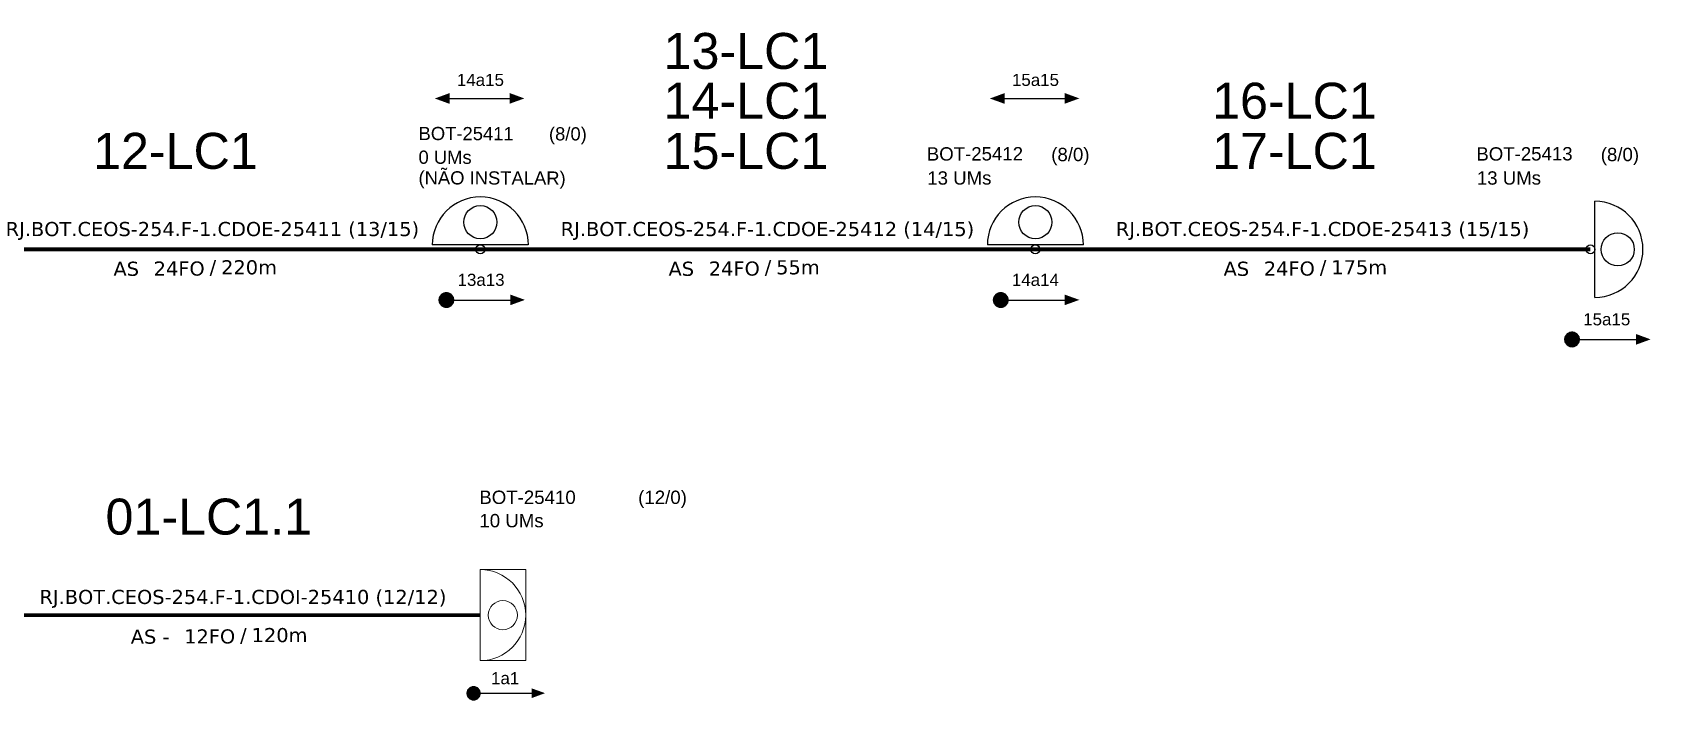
# Model space of a CAD drawing. Header units: millimetres. Extents: x -306105627 to -306104719, y 404252199 to 404252905.
# Drawn here: x -306104939.2 to -306104718.6, y 404252616.8 to 404252707.8 of the extents above; entities that cross this region are included whole.
import ezdxf
from ezdxf.enums import TextEntityAlignment as Align

# ---------------------------------------------------------------- set-up
doc = ezdxf.new("R2010")
doc.units = ezdxf.units.MM
doc.linetypes.add('ARILSUPP', pattern=[2.98, 1.42, -0.71, 0.14, -0.71])
for name, color, linetype, lineweight in [("20.0-LEGENDA DOS CDO'S", 1, 'Continuous', 0), ('20.1-CDO_INTERIOR', 1, 'Continuous', 0), ('20.2-CDO_POSTE', 1, 'Continuous', 5), ('40.1-ETIQUETAS', 1, 'Continuous', 20)]:
    doc.layers.add(name, color=color, linetype=linetype, lineweight=lineweight)
for name, color, linetype in [('CAP a instalar', 1, 'Continuous'), ('label_cabos', 7, 'Continuous'), ('LC1', 3, 'Continuous'), ('SETA', 7, 'Continuous'), ('UNIFILAR', 7, 'Continuous')]:
    doc.layers.add(name, color=color, linetype=linetype)
doc.styles.add('ARIAL', font='arial.ttf')
doc.styles.add('siredit', font='verdana.ttf')
doc.linetypes.add('FENCELINE1', pattern='A,0.25,-0.1,[133,ltypeshp.shx,S=0.1,R=0,X=-0.1,Y=0],-0.1,1', length=1.45)

# ---------------------------------------------------------------- blocks, each defined once
blk = doc.blocks.new('CDOI_INT')
at = {"layer": '20.1-CDO_INTERIOR', "color": 0, "lineweight": 18}
blk.add_lwpolyline([(4.25, -4.25), (4.25, 4.25), (0, 4.25), (0, -4.25)], close=True, dxfattribs=at)
blk.add_circle((2.12, 0), 1.36, dxfattribs=at)
blk.add_arc((0, 0), 4.25, 270, 90, dxfattribs=at)
at = {"layer": "20.0-LEGENDA DOS CDO'S", "color": 0, "style": 'ARIAL'}
for tag, p in [('CDO_N', (-0.08, 10.38)), ('SPLITER_1', (21.18, 10.38)), ('SURVEY', (-0.08, 8.2)), ('SPLITER_2', (21.19, 8.68)), ('SAP', (-0.08, 6.23)), ('1:XX', (5.94, -2.22)), ('UMS', (5.94, -4.24))]:
    blk.add_attdef(tag, p, '', height=1.36, dxfattribs=at)
blk.add_attdef('FIBRAS_UTILIZADAS', text='', height=1.36, dxfattribs=at).set_placement((15.34, 10.38), align=Align.CENTER)
blk = doc.blocks.new('ETIQUETA_RS5F')
at = {"layer": '40.1-ETIQUETAS', "color": 0, "style": 'siredit'}
blk.add_text('/', height=1.5, dxfattribs=at).set_placement((1.58, -1.95), align=Align.MIDDLE_RIGHT)
for tag, p in [('ETIQUETA_R_PRIMARIA', (1.21, 4.1)), ('ETIQUETA_R_SECUNDARIA', (1.21, 2.1)), ('F_ATIVAS/F_MORTAS', (1.14, -4.24))]:
    blk.add_attdef(tag, text='', height=1.5, dxfattribs=at).set_placement(p, align=Align.MIDDLE_CENTER)
for tag, p in [('TIPO_CABO', (-6.58, -2.12)), ('CAP_CABO', (0.4, -2.09))]:
    blk.add_attdef(tag, text='', height=1.5, dxfattribs=at).set_placement(p, align=Align.MIDDLE_RIGHT)
blk.add_attdef('METROS', text='', height=1.5, dxfattribs=at).set_placement((2.14, -1.95), align=Align.MIDDLE_LEFT)
for tag, p in [('FUSÃO_1', (0.85, -8.39)), ('FUSÃO_2', (0.85, -10.6)), ('FUSÃO_3', (0.85, -12.93)), ('FUSÃO_4', (0.85, -15.14)), ('FUSÃO_5', (0.85, -17.16))]:
    blk.add_attdef(tag, text='', height=1.5, dxfattribs=at).set_placement(p, align=Align.CENTER)
blk = doc.blocks.new('SAN')
at = {"layer": 'SETA'}
blk.add_lwpolyline([(-2.58, 0), (6.02, 0)], dxfattribs=at)
for points in [[(-2.1, -0.66), (-3.93, 0), (-2.1, 0.67)], [(5.33, 0.68), (7.16, 0.01), (5.33, -0.65)]]:
    blk.add_solid(points, dxfattribs=at)
blk = doc.blocks.new('CDOE_CT_POSTE')
at = {"layer": "20.0-LEGENDA DOS CDO'S", "color": 0, "style": 'ARIAL'}
for tag, p in [('CDO_N', (0.12, 5.248)), ('CORDOALHA', (0.122, 4.023)), ('SAP', (0.124, 2.961)), ('1:XX', (0.139, 1.231)), ('UMS', (0.141, 0.217))]:
    blk.add_attdef(tag, p, '', height=0.68, rotation=0.11799, dxfattribs=at)
blk.add_attdef('FIBRAS_UTILIZADAS', text='', height=0.68, rotation=0.11799, dxfattribs=at).set_placement((7.829, 5.263), align=Align.CENTER)
blk = doc.blocks.new('CDOE POSTE_')
at = {"color": 1}
blk.add_line((12.92, -5.49), (-2.38, -5.49), dxfattribs=at)
for centre, radius in [((5.27, -1.86), 2.64), ((5.27, -6.2), 0.708)]:
    blk.add_circle(centre, radius, dxfattribs=at)
blk.add_arc((5.27, -5.49), 7.65, 0, 180, dxfattribs=at)
blk = doc.blocks.new('CDOE-TEXTO PADRÃO')
at = {"layer": "20.0-LEGENDA DOS CDO'S", "color": 0, "style": 'ARIAL'}
for tag, p in [('CDO_N', (0.49, 7.39)), ('CORDOALHA', (0.5, 4.33)), ('SAP', (0.51, 1.67)), ('SPLITER_1', (0.59, -0.91)), ('SPLITER_2', (0.6, -3.55)), ('(XX-XX_F)S', (0.54, -8.29)), ('(XX-XX_L)S', (0.55, -10.83)), ('UMS', (0.55, -13.15))]:
    blk.add_attdef(tag, p, '', height=1.7, rotation=0.118, dxfattribs=at)
blk.add_attdef('FIBRAS_UTILIZADAS', text='', height=1.7, rotation=0.118, dxfattribs=at).set_placement((19.77, 7.43), align=Align.CENTER)

msp = doc.modelspace()

# ---------------------------------------------------------------- linework, layer by layer
at = {"color": 8}
msp.add_line((-306104871.59, 404252678.84), (-306104884.68, 404252678.84), dxfattribs=at)
for points, const_width in [([(-306104883.31, 404252671.34, 1), (-306104882.21, 404252671.34, 1)], 1.1), ([(-306104807.75, 404252671.34, 1), (-306104806.65, 404252671.34, 1)], 1.1), ([(-306104729.89, 404252665.97, 1), (-306104728.79, 404252665.97, 1)], 1.1), ([(-306104879.55, 404252617.77, 1), (-306104878.55, 404252617.77, 1)], 1), ([(-306104879.55, 404252617.77, 1), (-306104878.55, 404252617.77, 1)], 1)]:
    msp.add_lwpolyline(points, format="xyb", close=True, dxfattribs=dict(const_width=const_width))
for centre, major_axis, start_param, end_param in [((-306104878.13, 404252678.84), (-4.63, 4.63), 3.926991, 7.068583), ((-306104878.13, 404252681.95), (1.6, 1.6), 5.497787, 11.780972), ((-306104878.13, 404252678.24), (-0.428, 0.428), 3.926991, 10.210176)]:
    msp.add_ellipse(centre, major_axis=major_axis, ratio=1, start_param=start_param, end_param=end_param, dxfattribs=at)
at = {"layer": 'CAP a instalar', "linetype": 'FENCELINE1', "ltscale": 7, "const_width": 0.513}
for points in [[(-306104878.15, 404252628.42), (-306104949.8, 404252628.42), (-306104953.78, 404252678.24)], [(-306104878.13, 404252678.24), (-306104953.78, 404252678.24)], [(-306104802.48, 404252678.24), (-306104878.13, 404252678.24)], [(-306104726.83, 404252678.24), (-306104802.48, 404252678.24)]]:
    msp.add_lwpolyline(points, dxfattribs=at)
at = {"layer": 'SETA'}
for points in [[(-306104882.76, 404252671.34), (-306104873.31, 404252671.34)], [(-306104807.2, 404252671.34), (-306104797.75, 404252671.34)], [(-306104729.34, 404252665.97), (-306104719.88, 404252665.97)], [(-306104879.05, 404252617.77), (-306104870.45, 404252617.77)], [(-306104879.05, 404252617.77), (-306104870.45, 404252617.77)]]:
    msp.add_lwpolyline(points, dxfattribs=at)
for points in [[(-306104874.06, 404252672.09), (-306104872.05, 404252671.36), (-306104874.06, 404252670.63)], [(-306104798.51, 404252672.09), (-306104796.49, 404252671.36), (-306104798.51, 404252670.63)], [(-306104720.64, 404252666.72), (-306104718.63, 404252665.98), (-306104720.64, 404252665.25)], [(-306104871.14, 404252618.45), (-306104869.31, 404252617.79), (-306104871.14, 404252617.12)], [(-306104871.14, 404252618.45), (-306104869.31, 404252617.79), (-306104871.14, 404252617.12)]]:
    msp.add_solid(points, dxfattribs=at)

# ---------------------------------------------------------------- block references
at = {"layer": '20.1-CDO_INTERIOR', "ltscale": 11}
ref = msp.add_blockref('CDOI_INT', (-306104878.15, 404252628.42), dxfattribs=dict(at, xscale=1.458499505982035, yscale=1.458499505982035, zscale=1.458499505982035))
ref.add_attrib('CDO_N', 'BOT-25410', (-306104878.27, 404252643.56), dxfattribs={"layer": "20.0-LEGENDA DOS CDO'S", "color": 0, "height": 1.82, "style": 'ARIAL'})
ref.add_attrib('FIBRAS_UTILIZADAS', '       (12/0)', dxfattribs={"layer": "20.0-LEGENDA DOS CDO'S", "color": 0, "height": 1.82, "style": 'ARIAL'}).set_placement((-306104855.77, 404252643.56), align=Align.CENTER)
ref.add_attrib('SURVEY', '10 UMs', (-306104878.26, 404252640.38), dxfattribs={"layer": "20.0-LEGENDA DOS CDO'S", "color": 0, "height": 1.82, "style": 'ARIAL'})
at = {"layer": '20.2-CDO_POSTE', "color": 8}
ref = msp.add_blockref('CDOE_CT_POSTE', (-306104886.93, 404252679.28), dxfattribs=dict(at, xscale=2.640000019016442, yscale=2.639999999999999, zscale=2.639999999999999, rotation=359.7381893931093))
ref.add_attrib('CDO_N', 'BOT-25411', (-306104886.55, 404252693.13), dxfattribs={"layer": "20.0-LEGENDA DOS CDO'S", "color": 0, "height": 1.795, "rotation": 359.8562, "style": 'ARIAL', "width": 1})
ref.add_attrib('CORDOALHA', '0 UMs', (-306104886.56, 404252689.9), dxfattribs={"layer": "20.0-LEGENDA DOS CDO'S", "color": 0, "height": 1.795, "rotation": 359.8562, "style": 'ARIAL', "width": 1})
ref.add_attrib('SAP', '(NÃO INSTALAR)', (-306104886.56, 404252687.1), dxfattribs={"layer": "20.0-LEGENDA DOS CDO'S", "color": 0, "height": 1.7951, "rotation": 359.8562, "style": 'ARIAL', "width": 1})
ref.add_attrib('FIBRAS_UTILIZADAS', '(8/0)', dxfattribs={"layer": "20.0-LEGENDA DOS CDO'S", "color": 0, "height": 1.795, "rotation": 359.8562, "style": 'ARIAL', "width": 1}).set_placement((-306104866.2, 404252693.08), align=Align.CENTER)
at = {"layer": '20.2-CDO_POSTE'}
ref = msp.add_blockref('CDOE-TEXTO PADRÃO', (-306104809.48, 404252678.16), dxfattribs=dict(at, xscale=1.069200003147125, yscale=1.069200003147125, zscale=1.069200003147125))
ref.add_attrib('CDO_N', 'BOT-25412', (-306104817.28, 404252690.33), dxfattribs={"layer": "20.0-LEGENDA DOS CDO'S", "color": 0, "height": 1.817, "rotation": 0.118, "style": 'ARIAL'})
ref.add_attrib('CORDOALHA', '13 UMs', (-306104817.21, 404252687.05), dxfattribs={"layer": "20.0-LEGENDA DOS CDO'S", "color": 0, "height": 1.817, "rotation": 0.118, "style": 'ARIAL'})
ref.add_attrib('FIBRAS_UTILIZADAS', '       (8/0)', dxfattribs={"layer": "20.0-LEGENDA DOS CDO'S", "color": 0, "height": 1.8175, "rotation": 0.118, "style": 'ARIAL'}).set_placement((-306104800.18, 404252690.25), align=Align.CENTER)
ref = msp.add_blockref('CDOE-TEXTO PADRÃO', (-306104734.58, 404252678.16), dxfattribs=dict(at, xscale=1.069200003147125, yscale=1.069200003147125, zscale=1.069200003147125))
ref.add_attrib('CDO_N', 'BOT-25413', (-306104742.38, 404252690.33), dxfattribs={"layer": "20.0-LEGENDA DOS CDO'S", "color": 0, "height": 1.817, "rotation": 0.118, "style": 'ARIAL'})
ref.add_attrib('CORDOALHA', '13 UMs', (-306104742.31, 404252687.05), dxfattribs={"layer": "20.0-LEGENDA DOS CDO'S", "color": 0, "height": 1.817, "rotation": 0.118, "style": 'ARIAL'})
ref.add_attrib('FIBRAS_UTILIZADAS', '       (8/0)', dxfattribs={"layer": "20.0-LEGENDA DOS CDO'S", "color": 0, "height": 1.8175, "rotation": 0.118, "style": 'ARIAL'}).set_placement((-306104725.28, 404252690.25), align=Align.CENTER)
at = {"layer": '40.1-ETIQUETAS'}
ref = msp.add_blockref('ETIQUETA_RS5F', (-306104916.17, 404252678.31), dxfattribs=dict(at, xscale=1.283039983498747, yscale=1.283039983498747, zscale=1.283039983498747))
ref.add_attrib('ETIQUETA_R_SECUNDARIA', 'RJ.BOT.CEOS-254.F-1.CDOE-25411 (13/15)', dxfattribs={"color": 0, "height": 1.9246, "style": 'siredit'}).set_placement((-306104914.65, 404252681.01), align=Align.MIDDLE_CENTER)
ref.add_attrib('TIPO_CABO', 'AS', dxfattribs={"color": 0, "height": 1.925, "style": 'siredit'}).set_placement((-306104924.65, 404252675.6), align=Align.MIDDLE_RIGHT)
ref.add_attrib('CAP_CABO', '24FO', dxfattribs={"color": 0, "height": 1.925, "style": 'siredit'}).set_placement((-306104915.7, 404252675.63), align=Align.MIDDLE_RIGHT)
ref.add_attrib('METROS', '220m', dxfattribs={"color": 0, "height": 1.925, "style": 'siredit'}).set_placement((-306104913.46, 404252675.8), align=Align.MIDDLE_LEFT)
ref = msp.add_blockref('ETIQUETA_RS5F', (-306104840.51, 404252678.31), dxfattribs=dict(at, xscale=1.283039983498747, yscale=1.283039983498747, zscale=1.283039983498747))
ref.add_attrib('ETIQUETA_R_SECUNDARIA', 'RJ.BOT.CEOS-254.F-1.CDOE-25412 (14/15)', dxfattribs={"color": 0, "height": 1.9246, "style": 'siredit'}).set_placement((-306104839, 404252681.01), align=Align.MIDDLE_CENTER)
ref.add_attrib('TIPO_CABO', 'AS', dxfattribs={"color": 0, "height": 1.925, "style": 'siredit'}).set_placement((-306104849, 404252675.6), align=Align.MIDDLE_RIGHT)
ref.add_attrib('CAP_CABO', '24FO', dxfattribs={"color": 0, "height": 1.925, "style": 'siredit'}).set_placement((-306104840.04, 404252675.63), align=Align.MIDDLE_RIGHT)
ref.add_attrib('METROS', '55m', dxfattribs={"color": 0, "height": 1.925, "style": 'siredit'}).set_placement((-306104837.81, 404252675.8), align=Align.MIDDLE_LEFT)
ref = msp.add_blockref('ETIQUETA_RS5F', (-306104764.86, 404252678.31), dxfattribs=dict(at, xscale=1.283039983498747, yscale=1.283039983498747, zscale=1.283039983498747))
ref.add_attrib('ETIQUETA_R_SECUNDARIA', 'RJ.BOT.CEOS-254.F-1.CDOE-25413 (15/15)', dxfattribs={"color": 0, "height": 1.9246, "style": 'siredit'}).set_placement((-306104763.34, 404252681.01), align=Align.MIDDLE_CENTER)
ref.add_attrib('TIPO_CABO', 'AS', dxfattribs={"color": 0, "height": 1.925, "style": 'siredit'}).set_placement((-306104773.35, 404252675.6), align=Align.MIDDLE_RIGHT)
ref.add_attrib('CAP_CABO', '24FO', dxfattribs={"color": 0, "height": 1.925, "style": 'siredit'}).set_placement((-306104764.39, 404252675.63), align=Align.MIDDLE_RIGHT)
ref.add_attrib('METROS', '175m', dxfattribs={"color": 0, "height": 1.925, "style": 'siredit'}).set_placement((-306104762.15, 404252675.8), align=Align.MIDDLE_LEFT)
ref = msp.add_blockref('ETIQUETA_RS5F', (-306104912.01, 404252628.2), dxfattribs=dict(at, xscale=1.283039983498747, yscale=1.283039983498747, zscale=1.283039983498747))
ref.add_attrib('ETIQUETA_R_SECUNDARIA', 'RJ.BOT.CEOS-254.F-1.CDOI-25410 (12/12)', dxfattribs={"color": 0, "height": 1.9246, "style": 'siredit'}).set_placement((-306104910.49, 404252630.9), align=Align.MIDDLE_CENTER)
ref.add_attrib('TIPO_CABO', 'AS -', dxfattribs={"color": 0, "height": 1.925, "style": 'siredit'}).set_placement((-306104920.5, 404252625.49), align=Align.MIDDLE_RIGHT)
ref.add_attrib('CAP_CABO', '12FO', dxfattribs={"color": 0, "height": 1.925, "style": 'siredit'}).set_placement((-306104911.54, 404252625.52), align=Align.MIDDLE_RIGHT)
ref.add_attrib('METROS', '120m', dxfattribs={"color": 0, "height": 1.925, "style": 'siredit'}).set_placement((-306104909.3, 404252625.7), align=Align.MIDDLE_LEFT)
at = {"layer": 'label_cabos', "xscale": 0.8553599894046784, "yscale": 0.8553599894046784, "zscale": 0.85536}
msp.add_blockref('CDOE POSTE_', (-306104806.99, 404252683.54), dxfattribs=at)
at = {"layer": 'label_cabos', "xscale": 0.8553599894046784, "yscale": 0.8553599894046784, "zscale": 0.85536, "rotation": 270}
msp.add_blockref('CDOE POSTE_', (-306104721.52, 404252682.75), dxfattribs=at)
at = {"layer": 'UNIFILAR', "color": 5, "lineweight": -3, "xscale": 1.1, "yscale": 1.1, "zscale": 1.1}
for p in [(-306104880.01, 404252698.79), (-306104804.36, 404252698.79)]:
    msp.add_blockref('SAN', p, dxfattribs=at)

# ---------------------------------------------------------------- texts
at = {"style": 'ARIAL'}
for s, p in [('14a15', (-306104878.12, 404252700.5)), ('15a15', (-306104802.47, 404252700.5)), ('13a13', (-306104878.03, 404252673.27)), ('14a14', (-306104802.48, 404252673.27)), ('15a15', (-306104724.61, 404252667.89)), ('1a1', (-306104874.75, 404252619.01))]:
    msp.add_text(s, height=1.65, dxfattribs=at).set_placement(p, align=Align.CENTER)
at = {"layer": 'LC1', "linetype": 'ARILSUPP', "style": 'ARIAL'}
for s, p in [('13-LC1', (-306104841.93, 404252705.27)), ('14-LC1', (-306104841.93, 404252698.49)), ('16-LC1', (-306104767.17, 404252698.49)), ('12-LC1', (-306104919.69, 404252691.66)), ('15-LC1', (-306104841.93, 404252691.66)), ('17-LC1', (-306104767.17, 404252691.66)), ('01-LC1.1', (-306104915.14, 404252641.84))]:
    msp.add_text(s, height=4.9, dxfattribs=at).set_placement(p, align=Align.MIDDLE_CENTER)

doc.saveas('drawing.dxf')
